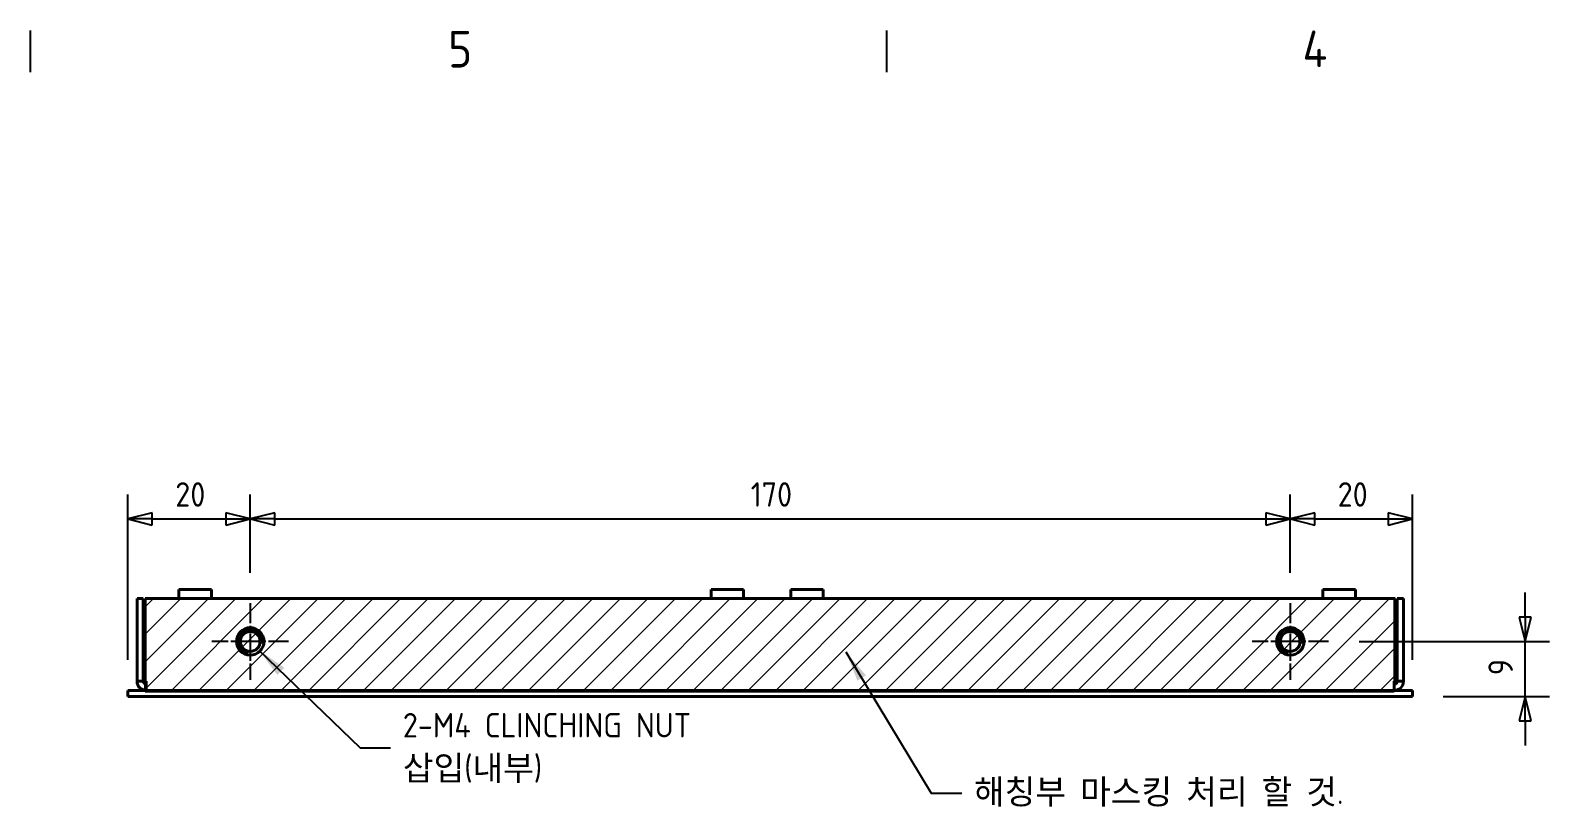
# Model space of a CAD drawing. Header units: millimetres. Extents: x 0 to 840, y 0 to 594.
# Drawn here: x 140 to 388.3, y 453.9 to 580.8 of the extents above; entities that cross this region are included whole.
import ezdxf

# ---------------------------------------------------------------- set-up
doc = ezdxf.new("R2010")
doc.units = ezdxf.units.MM
doc.header["$LTSCALE"] = 2
doc.linetypes.add('CHAIN', pattern=[0.3543, 0.2362, -0.0295, 0.0591, -0.0295])
doc.layers.get('0').update_dxf_attribs({"color": 3, "lineweight": 25})
for name, color, linetype, lineweight in [('가시적인 것(ISO)', 3, 'Continuous', 40), ('가시적인 좁은 것(ISO)', 3, 'Continuous', 35), ('경계(ISO)', 7, 'Continuous', 25), ('기호(ISO)', 5, 'Continuous', 25), ('스케치 형상(ISO)', 3, 'Continuous', 25), ('중심 표식(ISO)', 1, 'Continuous', 25), ('치수(ISO)', 2, 'Continuous', 25), ('해치(ISO)', 7, 'Continuous', 18)]:
    doc.layers.add(name, color=color, linetype=linetype, lineweight=lineweight)
doc.styles.add('문자 텍스트_PSTEK_POSCO', font='isocp.shx')
doc.styles.add('치수 텍스트_PSTEK_POSCO', font='isocp.shx')
doc.dimstyles.new('치수_PSTEK_POSCO', dxfattribs={"dimscale": 2, "dimtxt": 2, "dimasz": 2, "dimexe": 2, "dimexo": 2.5, "dimgap": 1, "dimtad": 1, "dimrnd": 1e-08, "dimdsep": 46, "dimtxsty": '치수 텍스트_PSTEK_POSCO', "dimblk": 'Filled-2', "dimcen": 0.09, "dimdle": 10, "dimclrd": 7, "dimclre": 7, "dimclrt": 2, "dimadec": 1, "dimazin": 2, "dimtfac": 1, "dimtmove": 0, "dimatfit": 3, "dimfxl": 0, "dimtolj": 1, "dimlwd": -1, "dimlwe": -1, "dimarcsym": 0})
doc.dimstyles.new('치수_PSTEK_POSCO$7', dxfattribs={"dimscale": 2, "dimtxt": 2, "dimasz": 2.5, "dimexe": 2, "dimexo": 2.5, "dimgap": 1, "dimtad": 1, "dimrnd": 1e-08, "dimdsep": 46, "dimtxsty": '치수 텍스트_PSTEK_POSCO', "dimblk": 'Filled-2', "dimcen": 0.09, "dimdle": 10, "dimclrd": 7, "dimclre": 7, "dimclrt": 2, "dimadec": 1, "dimazin": 2, "dimtfac": 1, "dimtmove": 0, "dimatfit": 3, "dimfxl": 0, "dimtolj": 1, "dimlwd": -1, "dimlwe": -1, "dimarcsym": 0})

# ---------------------------------------------------------------- blocks, each defined once
blk = doc.blocks.new('경계 Default Border')
at = {"layer": '경계(ISO)'}
for p, q in [((70, 287), (70, 290.4)), ((140, 287), (140, 290.4))]:
    blk.add_line(p, q, dxfattribs=at)
at = {"layer": '경계(ISO)', "color": 2, "char_height": 3, "attachment_point": 7, "style": '문자 텍스트_PSTEK_POSCO'}
for s, insert in [('5', (104.14, 287.37)), ('4', (173.97, 287.4))]:
    blk.add_mtext(s, dxfattribs=dict(at, insert=insert))
blk = doc.blocks.new('Filled-2')
at = {"color": 0}
for p, q in [((0, 0), (-1, 0.25)), ((-1, 0.25), (-1, -0.25)), ((-1, 0), (0, 0)), ((-1, -0.25), (0, 0))]:
    blk.add_line(p, q, dxfattribs=at)
at = {"color": 0, "flags": 128}
blk.add_lwpolyline([(-1, -0.25), (0, 0)], dxfattribs=at)
at = {"color": 0}
blk.add_solid([(-1, -0.25), (0, 0), (-1, 0.25), (-1, -0.25)], dxfattribs=at)
blk = doc.blocks.new('*D72')
at = {"layer": 'Defpoints', "color": 0}
for p in [(175.93, 500.93), (175.93, 487.14), (155.93, 472.89)]:
    blk.add_point(p, dxfattribs=at)
at = {"layer": '치수(ISO)', "color": 7}
for p, q in [((155.93, 477.89), (155.93, 504.93)), ((175.93, 492.14), (175.93, 504.93)), ((159.93, 500.93), (171.93, 500.93))]:
    blk.add_line(p, q, dxfattribs=at)
at = {"layer": '치수(ISO)', "color": 7, "xscale": 4, "yscale": 4, "zscale": 4, "rotation": 180}
blk.add_blockref('Filled-2', (155.93, 500.93), dxfattribs=at)
at = {"layer": '치수(ISO)', "color": 7, "xscale": 4, "yscale": 4, "zscale": 4}
blk.add_blockref('Filled-2', (175.93, 500.93), dxfattribs=at)
at = {"layer": '치수(ISO)', "color": 2, "insert": (163.68, 504.93), "char_height": 4, "attachment_point": 4, "style": '치수 텍스트_PSTEK_POSCO'}
blk.add_mtext('\\A1;20', dxfattribs=at)
blk = doc.blocks.new('*D73')
at = {"layer": 'Defpoints', "color": 0}
for p in [(345.93, 500.93), (175.93, 487.14), (345.93, 487.14)]:
    blk.add_point(p, dxfattribs=at)
at = {"layer": '치수(ISO)', "color": 7}
for p, q in [((175.93, 492.14), (175.93, 504.93)), ((345.93, 492.14), (345.93, 504.93)), ((179.93, 500.93), (341.93, 500.93))]:
    blk.add_line(p, q, dxfattribs=at)
at = {"layer": '치수(ISO)', "color": 7, "xscale": 4, "yscale": 4, "zscale": 4, "rotation": 180}
blk.add_blockref('Filled-2', (175.93, 500.93), dxfattribs=at)
at = {"layer": '치수(ISO)', "color": 7, "xscale": 4, "yscale": 4, "zscale": 4}
blk.add_blockref('Filled-2', (345.93, 500.93), dxfattribs=at)
at = {"layer": '치수(ISO)', "color": 2, "insert": (257.73, 504.93), "char_height": 4, "attachment_point": 4, "style": '치수 텍스트_PSTEK_POSCO'}
blk.add_mtext('\\A1;170', dxfattribs=at)
blk = doc.blocks.new('*D74')
at = {"layer": 'Defpoints', "color": 0}
for p in [(365.93, 500.93), (345.93, 487.14), (365.93, 472.89)]:
    blk.add_point(p, dxfattribs=at)
at = {"layer": '치수(ISO)', "color": 7}
for p, q in [((345.93, 492.14), (345.93, 504.93)), ((365.93, 477.89), (365.93, 504.93)), ((349.93, 500.93), (361.93, 500.93))]:
    blk.add_line(p, q, dxfattribs=at)
at = {"layer": '치수(ISO)', "color": 7, "xscale": 4, "yscale": 4, "zscale": 4, "rotation": 180}
blk.add_blockref('Filled-2', (345.93, 500.93), dxfattribs=at)
at = {"layer": '치수(ISO)', "color": 7, "xscale": 4, "yscale": 4, "zscale": 4}
blk.add_blockref('Filled-2', (365.93, 500.93), dxfattribs=at)
at = {"layer": '치수(ISO)', "color": 2, "insert": (353.68, 504.93), "char_height": 4, "attachment_point": 4, "style": '치수 텍스트_PSTEK_POSCO'}
blk.add_mtext('\\A1;20', dxfattribs=at)
blk = doc.blocks.new('*D75')
at = {"layer": 'Defpoints', "color": 0}
for p in [(352.18, 480.89), (384.32, 480.89), (365.93, 471.89)]:
    blk.add_point(p, dxfattribs=at)
at = {"layer": '치수(ISO)', "color": 7}
for p, q in [((384.32, 484.89), (384.32, 488.89)), ((357.18, 480.89), (388.32, 480.89)), ((384.32, 471.89), (384.32, 480.89)), ((370.93, 471.89), (388.32, 471.89)), ((384.32, 467.89), (384.32, 463.89))]:
    blk.add_line(p, q, dxfattribs=at)
at = {"layer": '치수(ISO)', "color": 7, "xscale": 4, "yscale": 4, "zscale": 4}
for p, rotation in [((384.32, 480.89), 270), ((384.32, 471.89), 90)]:
    blk.add_blockref('Filled-2', p, dxfattribs=dict(at, rotation=rotation))
at = {"layer": '치수(ISO)', "color": 2, "insert": (380.32, 475.37), "char_height": 4, "attachment_point": 4, "rotation": 90, "style": '치수 텍스트_PSTEK_POSCO'}
blk.add_mtext('\\A1;9', dxfattribs=at)

msp = doc.modelspace()

# ---------------------------------------------------------------- hatches: boundary and pattern name
at = {"layer": '해치(ISO)'}
h = msp.add_hatch(dxfattribs=at)
h.set_pattern_fill('ANSI31', color=1, scale=25.4, style=0)
h.set_pattern_definition([(45, (0, 0), (-2.245064, 2.245064), [])])
h.paths.add_polyline_path([(362.931, 487.891), (362.931, 472.641), (158.785, 472.641), (158.785, 487.891)])

# ---------------------------------------------------------------- linework, layer by layer
at = {"layer": '가시적인 것(ISO)'}
for p, q in [((164.281, 489.391), (169.581, 489.391)), ((164.281, 487.891), (164.281, 489.391)), ((169.581, 487.891), (169.581, 489.391)), ((251.281, 489.391), (256.581, 489.391)), ((251.281, 487.891), (251.281, 489.391)), ((256.581, 487.891), (256.581, 489.391)), ((264.281, 489.391), (269.581, 489.391)), ((264.281, 487.891), (264.281, 489.391)), ((269.581, 487.891), (269.581, 489.391)), ((351.281, 489.391), (356.581, 489.391)), ((351.281, 487.891), (351.281, 489.391)), ((356.581, 487.891), (356.581, 489.391)), ((157.431, 487.891), (157.431, 474.391)), ((158.431, 487.891), (157.431, 487.891)), ((158.431, 474.391), (158.431, 487.891)), ((158.785, 474.391), (158.785, 487.891)), ((158.785, 487.891), (363.077, 487.891)), ((363.077, 487.891), (363.077, 474.391)), ((363.431, 474.391), (363.431, 487.891)), ((363.431, 487.891), (364.431, 487.891)), ((364.431, 474.391), (364.431, 487.891)), ((158.431, 485.891), (158.785, 485.891)), ((363.431, 485.891), (363.077, 485.891)), ((158.431, 477.891), (158.785, 477.891)), ((363.431, 477.891), (363.077, 477.891)), ((158.431, 474.391), (157.431, 474.391)), ((158.931, 474.391), (158.785, 474.391)), ((158.931, 474.391), (158.931, 472.891)), ((362.931, 472.891), (362.931, 474.391)), ((363.077, 474.391), (362.931, 474.391)), ((363.431, 474.391), (364.431, 474.391)), ((155.931, 472.891), (155.931, 471.891)), ((155.931, 472.891), (365.931, 472.891)), ((155.931, 471.891), (365.931, 471.891)), ((365.931, 472.891), (365.931, 471.891))]:
    msp.add_line(p, q, dxfattribs=at)
for centre, radius in [((175.931, 480.891), 2.25), ((175.931, 480.891), 1.621), ((345.931, 480.891), 2.25), ((345.931, 480.891), 1.621)]:
    msp.add_circle(centre, radius, dxfattribs=at)
for centre, radius, start, end in [((158.931, 474.391), 1.5, 180, 270), ((158.931, 474.391), 0.5, 180, 270), ((362.931, 474.391), 1.5, 270, 0), ((362.931, 474.391), 0.5, 270, 0)]:
    msp.add_arc(centre, radius, start, end, dxfattribs=at)
at = {"layer": '가시적인 좁은 것(ISO)'}
for centre in [(175.931, 480.891), (345.931, 480.891)]:
    msp.add_arc(centre, 2, 350, 260, dxfattribs=at)
at = {"layer": '스케치 형상(ISO)'}
for p, q in [((158.785, 487.891), (362.931, 487.891)), ((158.785, 472.641), (158.785, 487.891)), ((362.931, 487.891), (362.931, 472.641)), ((362.931, 472.641), (158.785, 472.641))]:
    msp.add_line(p, q, dxfattribs=at)
at = {"layer": '중심 표식(ISO)', "linetype": 'CHAIN', "ltscale": 6.944946}
for p, q in [((175.931, 487.141), (175.931, 474.641)), ((345.931, 487.141), (345.931, 474.641)), ((182.181, 480.891), (169.681, 480.891)), ((352.181, 480.891), (339.681, 480.891))]:
    msp.add_line(p, q, dxfattribs=at)

# ---------------------------------------------------------------- block references
at = {"xscale": 2, "yscale": 2, "zscale": 2}
msp.add_blockref('경계 Default Border', (0, 0), dxfattribs=at)

# ---------------------------------------------------------------- texts
at = {"layer": '기호(ISO)', "color": 2, "insert": (200.88, 463.48), "char_height": 4, "width": 56.57445, "attachment_point": 4, "line_spacing_factor": 1.05, "style": '치수 텍스트_PSTEK_POSCO'}
msp.add_mtext('{2-M4 CLINCHING NUT \\P삽입(내부)}', dxfattribs=at)
at = {"layer": '기호(ISO)', "color": 2, "insert": (294.222, 456.097), "char_height": 4, "width": 70.18355, "attachment_point": 4, "style": '치수 텍스트_PSTEK_POSCO'}
msp.add_mtext('{\\fISOCP|b0|i0;\\H4.0000;해칭부 마스킹 처리 할 것.}', dxfattribs=at)

# ---------------------------------------------------------------- dimensions: what is measured, and where the dimension line sits
at = {"layer": '치수(ISO)', "color": 7}
for base, p1, p2, angle, override, picture, middle in [((175.931, 500.927), (155.931, 472.891), (175.931, 487.141), 180, {"dimdec": 2, "dimtp": 0, "dimtm": 0, "dimtdec": 2, "dimtofl": 0, "dimatfit": 1}, '*D72', (165.931, 500.927)), ((345.931, 500.927), (175.931, 487.141), (345.931, 487.141), 180, {"dimdec": 2, "dimtp": 0, "dimtm": 0, "dimtdec": 2, "dimtofl": 0, "dimatfit": 1}, '*D73', (260.931, 500.927)), ((365.931, 500.927), (345.931, 487.141), (365.931, 472.891), 180, {"dimdec": 2, "dimtp": 0, "dimtm": 0, "dimtdec": 2, "dimtofl": 0, "dimatfit": 1}, '*D74', (355.931, 500.927)), ((384.323, 480.891), (365.931, 471.891), (352.181, 480.891), 270, {"dimdec": 2, "dimtp": 0, "dimtm": 0, "dimtdec": 2, "dimtofl": 1, "dimatfit": 1}, '*D75', (384.323, 476.391))]:
    dim = msp.add_linear_dim(base=base, p1=p1, p2=p2, angle=angle, dimstyle='치수_PSTEK_POSCO', override=override, dxfattribs=at)
    dim.commit()
    dim.dimension.update_dxf_attribs({"geometry": picture, "text_midpoint": middle, "dimtype": 160})

# ---------------------------------------------------------------- leaders
at = {"layer": '기호(ISO)', "color": 7, "annotation_type": 0, "has_hookline": 1, "hookline_direction": 0}
for points, text_width in [([(177.345, 479.477), (193.88, 463.48), (198.88, 463.48)], 47.702), ([(273.294, 479.194), (287.222, 456.097), (292.222, 456.097)], 61.812)]:
    msp.add_leader(points, dimstyle='치수_PSTEK_POSCO$7', override={"dimtad": 0}, dxfattribs=dict(at, text_width=text_width))

doc.saveas('drawing.dxf')
